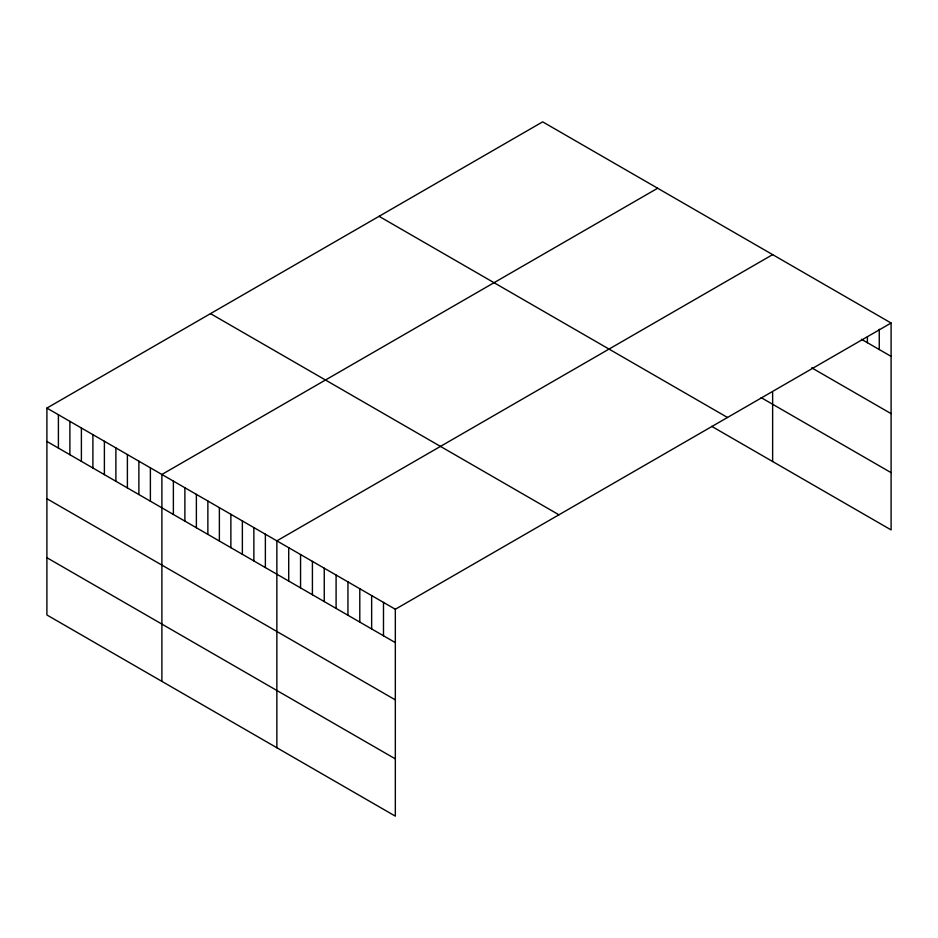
<?xml version="1.0" encoding="UTF-8"?>
<svg xmlns="http://www.w3.org/2000/svg" width="938" height="938" viewBox="0 0 938 938"><rect width="100%" height="100%" fill="white"/><g stroke="black" fill="none" stroke-linecap="round" stroke-linejoin="round"><path stroke-width="1.41" d="M891.1 323.024L395.332 609.254L395.332 816.142L46.9 614.976L46.9 408.089L542.668 121.858L891.1 323.024L891.1 529.911L711.696 426.333M657.644 188.245L161.887 474.464L161.887 681.363M772.631 254.632L276.862 540.851L276.862 747.75M861.483 339.286L891.1 356.381M811.722 367.825L891.1 413.646M761.128 397.618L891.1 472.646M379.058 216.315L727.501 417.48M210.499 313.632L558.942 514.798M46.9 408.089L395.332 609.254M46.9 441.446L395.332 642.612M46.9 498.711L395.332 699.877M46.9 557.711L395.332 758.877M879.258 329.238L879.258 349.546M867.404 336.906L867.404 342.71M772.631 392.459L772.631 461.519M383.49 602.407L383.49 635.776M371.647 595.571L371.647 628.929M359.793 588.736L359.793 622.093M347.951 581.888L347.951 615.258M336.097 575.053L336.097 608.41M324.255 568.217L324.255 601.575M312.413 561.37L312.413 594.739M300.559 554.534L300.559 587.892M288.716 547.698L288.716 581.056M265.372 534.214L265.372 567.572M253.87 527.578L253.87 560.936M242.367 520.942L242.367 554.299M230.877 514.305L230.877 547.663M219.375 507.657L219.375 541.027M207.873 501.021L207.873 534.379M196.382 494.385L196.382 527.742M184.88 487.748L184.88 521.106M173.378 481.112L173.378 514.47M150.385 467.828L150.385 501.197M138.883 461.191L138.883 494.549M127.392 454.555L127.392 487.912M115.89 447.918L115.89 481.276M104.388 441.282L104.388 474.64M92.897 434.634L92.897 468.003M81.395 427.998L81.395 461.355M69.893 421.361L69.893 454.719M58.402 414.725L58.402 448.083"/></g></svg>
